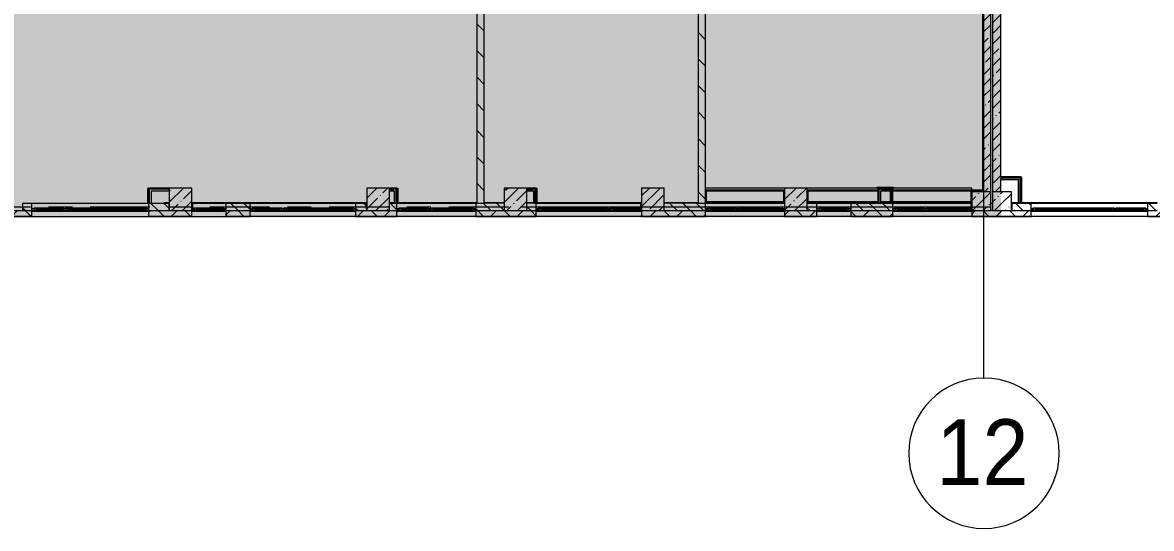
# Model space of a CAD drawing. Header units: millimetres. Extents: x -3238 to 193830, y -8553 to 29000.
# Drawn here: x 71717 to 101717, y -8553 to 4902 of the extents above; entities that cross this region are included whole.
import ezdxf

# ---------------------------------------------------------------- set-up
doc = ezdxf.new("R2010")
doc.units = ezdxf.units.MM
doc.linetypes.add('Осевая', pattern=[3175, 635, -476.25, 1587.5, -476.25])
doc.layers.add('A-DETL-GENF-5', color=7, linetype='Continuous', lineweight=9, true_color=0xc0c0c0, transparency=0.4)
for name, color, linetype, lineweight, true_color in [('A-FLOR-2', 7, 'Continuous', 5, 0xb7b7b7), ('A-FLOR-3', 7, 'Continuous', 5, 0xaaaaaa), ('A-GLAZ-3', 7, 'Continuous', 5, 0x737373), ('A-WALL-4', 7, 'Continuous', 9, 0x737373), ('A-WALL-5', 7, 'Continuous', 5, 0x737373), ('I-WALL-4', 7, 'Continuous', 5, 0xe7e7e7), ('I-WALL-5', 7, 'Continuous', 9, 0xe7e7e7), ('I-WALL-7', 7, 'Continuous', 5, 0x737373), ('S-COLS-2', 7, 'Continuous', 5, 0x737373)]:
    doc.layers.add(name, color=color, linetype=linetype, lineweight=lineweight, true_color=true_color)
for name, color, linetype, lineweight in [('A-GLAZ-2', 7, 'Continuous', 5), ('A-WALL', 7, 'Continuous', 9), ('A-WALL-3', 7, 'Continuous', 5), ('I-WALL-6', 7, 'Continuous', 5), ('S-COLS-3', 7, 'Continuous', 5), ('Оси', 7, 'Continuous', 9), ('Оси-1', 7, 'Continuous', 20), ('Оси-2', 7, 'Осевая', 9)]:
    doc.layers.add(name, color=color, linetype=linetype, lineweight=lineweight)
doc.styles.add('Arial_1', font='arial.ttf', dxfattribs={"width": 0.9, "height": 1750})
pattern_1 = [(45, (-38790, -150), (-285.123, 285.123), []), (45, (-38504.88, -150), (-285.123, 285.123), [504.031, -100.806, 16.764, -84.042])]
pattern_2 = [(45, (58957.15, 0), (-353.5534, 353.5534), []), (135, (58957.15, 0), (-353.5534, -353.5534), [])]
pattern_3 = [(45, (58957.15, 0), (-285.123, 285.123), []), (45, (59242.27, 0), (-285.123, 285.123), [504.031, -100.806, 16.764, -84.042])]
pattern_4 = [(135, (58957.15, 0), (-353.553, -353.553), [])]
pattern_5 = [(135, (58957.15, 0), (-176.7767, -176.7767), [])]
pattern_6 = [(45, (58957.15, 0), (-530.33, 530.33), []), (135, (58957.15, 0), (-530.33, -530.33), [])]

# ---------------------------------------------------------------- blocks, each defined once
blk = doc.blocks.new('BSC_Колонна _Прямоугольная - 600х600-V125-2_3_1_птичка')
at = {"layer": 'S-COLS-3'}
h = blk.add_hatch(dxfattribs=at)
h.set_pattern_fill('FP_138', color=256, style=0, pattern_type=2)
h.set_pattern_definition([(45, (-25860, -200), (-285.123, 285.123), []), (45, (-25574.88, -200), (-285.123, 285.123), [504.031, -100.806, 16.764, -84.042])])
h.paths.add_polyline_path([(-300, -300), (300, -300), (300, 300), (-300, 300)])
at = {"layer": 'S-COLS-2'}
for p, q in [((300, 300), (-300, 300)), ((-300, 300), (-300, -300)), ((300, -300), (300, 300)), ((-300, -300), (300, -300))]:
    blk.add_line(p, q, dxfattribs=at)
blk = doc.blocks.new('BSC_Колонна _Прямоугольная - 600х600-V126-2_3_1_птичка')
at = {"layer": 'S-COLS-3'}
h = blk.add_hatch(dxfattribs=at)
h.set_pattern_fill('FP_139', color=256, style=0, pattern_type=2)
h.set_pattern_definition([(45, (-29509.74, -200), (-285.123, 285.123), []), (45, (-29224.6, -200), (-285.123, 285.123), [504.031, -100.806, 16.764, -84.042])])
h.paths.add_polyline_path([(-300, -300), (300, -300), (300, 300), (-300, 300)])
at = {"layer": 'S-COLS-2'}
for p, q in [((300, 300), (-300, 300)), ((-300, 300), (-300, -300)), ((300, -300), (300, 300)), ((-300, -300), (300, -300))]:
    blk.add_line(p, q, dxfattribs=at)
blk = doc.blocks.new('BSC_Колонна _Прямоугольная - 500х500-V127-2_3_1_птичка')
at = {"layer": 'S-COLS-3'}
h = blk.add_hatch(dxfattribs=at)
h.set_pattern_fill('FP_140', color=256, style=0, pattern_type=2)
h.set_pattern_definition(pattern_1)
h.paths.add_polyline_path([(-67, -250), (-30, -250), (-30, 250), (-250, 250), (-250, -250)])
h = blk.add_hatch(dxfattribs=at)
h.set_pattern_fill('FP_140', color=256, style=0, pattern_type=2)
h.set_pattern_definition(pattern_1)
h.paths.add_polyline_path([(-30, -250), (250, -250), (250, 250), (-30, 250), (-30, 168)])
at = {"layer": 'S-COLS-2'}
for p, q in [((-30, 250), (-250, 250)), ((-250, 250), (-250, -250)), ((-250, -250), (-30, -250))]:
    blk.add_line(p, q, dxfattribs=at)
at = {"layer": 'S-COLS-3'}
for p, q in [((250, 250), (-30, 250)), ((250, -250), (250, 250)), ((-30, -250), (250, -250))]:
    blk.add_line(p, q, dxfattribs=at)
blk = doc.blocks.new('BSC_Колонна _Прямоугольная - 600х600-V156-2_3_1_птичка')
at = {"layer": 'S-COLS-3'}
h = blk.add_hatch(dxfattribs=at)
h.set_pattern_fill('FP_178', color=256, style=0, pattern_type=2)
h.set_pattern_definition([(45, (-33310, -200), (-285.123, 285.123), []), (45, (-33024.88, -200), (-285.123, 285.123), [504.031, -100.806, 16.764, -84.042])])
h.paths.add_polyline_path([(-300, -300), (300, -300), (300, 300), (-300, 300)])
at = {"layer": 'S-COLS-2'}
for p, q in [((300, 300), (-300, 300)), ((-300, 300), (-300, -300)), ((300, -300), (300, 300)), ((-300, -300), (300, -300))]:
    blk.add_line(p, q, dxfattribs=at)
blk = doc.blocks.new('120_Окно_СКБ_2Ст - 120_Окно_СКБ_2Ст 2100х2400 _мал створка справа_-22446225-2_3_1_птичка')
at = {"layer": 'A-GLAZ-3'}
for p, q in [((-1050, -127), (-1050, -57)), ((-1050, -57), (-980, -57)), ((1050, -57), (-1050, -57)), ((-980, -127), (-1050, -127)), ((-1050, -127), (-1000, -127)), ((-980, -127), (-1000, -127)), ((-1000, -127), (-1000, -137)), ((-1000, -137), (170, -137)), ((170, -137), (-1000, -137)), ((-980, -57), (-980, -127)), ((150, -87), (-980, -87)), ((-980, -87), (-980, -127)), ((-930, -137), (-930, -87)), ((-930, -107), (100, -107)), ((100, -117), (-930, -117)), ((100, -137), (100, -87)), ((150, -127), (150, -57)), ((150, -57), (220, -57)), ((150, -127), (150, -87)), ((220, -127), (150, -127)), ((170, -127), (150, -127)), ((170, -127), (200, -127)), ((170, -137), (170, -127)), ((220, -127), (200, -127)), ((200, -127), (200, -137)), ((200, -137), (1000, -137)), ((1000, -137), (200, -137)), ((220, -57), (220, -127)), ((980, -87), (220, -87)), ((220, -87), (220, -127)), ((270, -137), (270, -87)), ((270, -107), (930, -107)), ((930, -117), (270, -117)), ((930, -137), (930, -87)), ((980, -127), (980, -57)), ((980, -57), (1050, -57)), ((980, -127), (980, -87)), ((1050, -127), (980, -127)), ((1000, -127), (980, -127)), ((1000, -127), (1050, -127)), ((1000, -137), (1000, -127)), ((1050, -57), (1050, -127))]:
    blk.add_line(p, q, dxfattribs=at)
blk = doc.blocks.new('120_Окно_СКБ_2Ст - 120_Окно_СКБ_2Ст 3100х2500 _мал_ створка слева-2_-22446420-2_3_1_птичка')
at = {"layer": 'A-GLAZ-2'}
for p, q in [((-1550, -127), (-1550, -57)), ((-1550, -57), (-1480, -57)), ((1550, -57), (-1550, -57)), ((-1480, -127), (-1550, -127)), ((-1550, -127), (-1500, -127)), ((-1480, -127), (-1500, -127)), ((-1500, -127), (-1500, -137)), ((-1500, -137), (-700, -137)), ((-700, -137), (-1500, -137)), ((-1480, -57), (-1480, -127)), ((-720, -87), (-1480, -87)), ((-1480, -87), (-1480, -127)), ((-1430, -137), (-1430, -87)), ((-1430, -107), (-770, -107)), ((-770, -117), (-1430, -117)), ((-770, -137), (-770, -87)), ((-720, -127), (-720, -57)), ((-720, -57), (-650, -57)), ((-720, -127), (-720, -87)), ((-650, -127), (-720, -127)), ((-700, -127), (-720, -127)), ((-700, -127), (-670, -127)), ((-700, -137), (-700, -127)), ((-650, -127), (-670, -127)), ((-670, -127), (-670, -137)), ((-670, -137), (1500, -137)), ((1500, -137), (-670, -137)), ((-650, -57), (-650, -127)), ((1480, -87), (-650, -87)), ((-650, -87), (-650, -127)), ((-600, -137), (-600, -87)), ((-600, -107), (1430, -107)), ((1430, -117), (-600, -117)), ((1430, -137), (1430, -87)), ((1480, -127), (1480, -57)), ((1480, -57), (1550, -57)), ((1480, -127), (1480, -87)), ((1550, -127), (1480, -127)), ((1500, -127), (1480, -127)), ((1500, -127), (1550, -127)), ((1500, -137), (1500, -127)), ((1550, -57), (1550, -127))]:
    blk.add_line(p, q, dxfattribs=at)
blk = doc.blocks.new('120_Окно_СКБ_2Ст - 120_Окно_СКБ_2Ст 2800х2500_створка_-22445922-2_3_1_птичка')
at = {"layer": 'A-GLAZ-3'}
for p, q in [((-1400, -127), (-1400, -57)), ((-1400, -57), (-1330, -57)), ((1400, -57), (-1400, -57)), ((-1330, -127), (-1400, -127)), ((-1400, -127), (-1350, -127)), ((-1330, -127), (-1350, -127)), ((-1350, -127), (-1350, -137)), ((-1350, -137), (520, -137)), ((520, -137), (-1350, -137)), ((-1330, -57), (-1330, -127)), ((500, -87), (-1330, -87)), ((-1330, -87), (-1330, -127)), ((-1280, -137), (-1280, -87)), ((-1280, -107), (450, -107)), ((450, -117), (-1280, -117)), ((450, -137), (450, -87)), ((500, -127), (500, -57)), ((500, -57), (570, -57)), ((500, -127), (500, -87)), ((570, -127), (500, -127)), ((520, -127), (500, -127)), ((520, -127), (550, -127)), ((520, -137), (520, -127)), ((570, -127), (550, -127)), ((550, -127), (550, -137)), ((550, -137), (1350, -137)), ((1350, -137), (550, -137)), ((570, -57), (570, -127)), ((1330, -87), (570, -87)), ((570, -87), (570, -127)), ((620, -137), (620, -87)), ((620, -107), (1280, -107)), ((1280, -117), (620, -117)), ((1280, -137), (1280, -87)), ((1330, -127), (1330, -57)), ((1330, -57), (1400, -57)), ((1330, -127), (1330, -87)), ((1400, -127), (1330, -127)), ((1350, -127), (1330, -127)), ((1350, -127), (1400, -127)), ((1350, -137), (1350, -127)), ((1400, -57), (1400, -127))]:
    blk.add_line(p, q, dxfattribs=at)
blk = doc.blocks.new('120_Окно_СКБ_2Ст - 120_Окно_СКБ_2Ст 3100х2500 _мал_створка слева_ 2-22446355-2_3_1_птичка')
at = {"layer": 'A-GLAZ-3'}
for p, q in [((-1550, -127), (-1550, -57)), ((-1550, -57), (-1480, -57)), ((1550, -57), (-1550, -57)), ((-1480, -127), (-1550, -127)), ((-1550, -127), (-1500, -127)), ((-1480, -127), (-1500, -127)), ((-1500, -127), (-1500, -137)), ((-1500, -137), (670, -137)), ((670, -137), (-1500, -137)), ((-1480, -57), (-1480, -127)), ((650, -87), (-1480, -87)), ((-1480, -87), (-1480, -127)), ((-1430, -137), (-1430, -87)), ((-1430, -107), (600, -107)), ((600, -117), (-1430, -117)), ((600, -137), (600, -87)), ((650, -127), (650, -57)), ((650, -57), (720, -57)), ((650, -127), (650, -87)), ((720, -127), (650, -127)), ((670, -127), (650, -127)), ((670, -127), (700, -127)), ((670, -137), (670, -127)), ((720, -127), (700, -127)), ((700, -127), (700, -137)), ((700, -137), (1500, -137)), ((1500, -137), (700, -137)), ((720, -57), (720, -127)), ((1480, -87), (720, -87)), ((720, -87), (720, -127)), ((770, -137), (770, -87)), ((770, -107), (1430, -107)), ((1430, -117), (770, -117)), ((1430, -137), (1430, -87)), ((1480, -127), (1480, -57)), ((1480, -57), (1550, -57)), ((1480, -127), (1480, -87)), ((1550, -127), (1480, -127)), ((1500, -127), (1480, -127)), ((1500, -127), (1550, -127)), ((1500, -137), (1500, -127)), ((1550, -57), (1550, -127))]:
    blk.add_line(p, q, dxfattribs=at)
blk = doc.blocks.new('BSC_Колонна _Прямоугольная - 500х500-V198-2_3_1_птичка')
at = {"layer": 'S-COLS-3'}
h = blk.add_hatch(dxfattribs=at)
h.set_pattern_fill('FP_210', color=256, style=0, pattern_type=2)
h.set_pattern_definition([(45, (-38240, -150), (-285.123, 285.123), []), (45, (-37954.88, -150), (-285.123, 285.123), [504.031, -100.806, 16.764, -84.042])])
h.paths.add_polyline_path([(-250, -250), (250, -250), (250, 250), (-250, 250), (-250, -85)])
at = {"layer": 'S-COLS-2'}
for p, q in [((250, 250), (-250, 250)), ((-250, 250), (-250, -250)), ((250, -250), (250, 250)), ((-250, -250), (250, -250))]:
    blk.add_line(p, q, dxfattribs=at)
blk = doc.blocks.new('120_Окно_СКБ_2Ст - 120_Окно_СКБ_2Ст 2800х2500 4-24273432-2_3_1_птичка')
at = {"layer": 'A-GLAZ-3'}
for p, q in [((-1400, -127), (-1400, -57)), ((-1400, -57), (-1330, -57)), ((1400, -57), (-1400, -57)), ((-1330, -127), (-1400, -127)), ((-1400, -127), (-1351, -127)), ((-1330, -127), (-1350, -127)), ((-1350, -127), (-1350, -137)), ((-1350, -137), (-550, -137)), ((-550, -137), (-1350, -137)), ((-1330, -57), (-1330, -127)), ((-570, -87), (-1330, -87)), ((-1330, -87), (-1330, -127)), ((-1280, -137), (-1280, -87)), ((-1280, -107), (-620, -107)), ((-620, -117), (-1280, -117)), ((-620, -137), (-620, -87)), ((-570, -127), (-570, -57)), ((-570, -57), (-500, -57)), ((-570, -127), (-570, -87)), ((-500, -127), (-570, -127)), ((-550, -127), (-570, -127)), ((-550, -127), (-520, -127)), ((-550, -137), (-550, -127)), ((-500, -127), (-520, -127)), ((-520, -127), (-520, -137)), ((-520, -137), (1350, -137)), ((1350, -137), (-520, -137)), ((-500, -57), (-500, -127)), ((1330, -87), (-500, -87)), ((-500, -87), (-500, -127)), ((-450, -137), (-450, -87)), ((-450, -107), (1280, -107)), ((1280, -117), (-450, -117)), ((1280, -137), (1280, -87)), ((1330, -127), (1330, -57)), ((1330, -57), (1400, -57)), ((1330, -127), (1330, -87)), ((1400, -127), (1330, -127)), ((1350, -127), (1330, -127)), ((1350, -127), (1400, -127)), ((1350, -137), (1350, -127)), ((1400, -57), (1400, -127))]:
    blk.add_line(p, q, dxfattribs=at)
blk = doc.blocks.new('120_Окно_СКБ_1Ст - 120_Окно_СКБ_1Ст 900х2500_h_-V168-2_3_1_птичка')
at = {"layer": 'A-GLAZ-3'}
for p, q in [((-450, -127), (-450, -57)), ((-450, -57), (-380, -57)), ((450, -57), (-450, -57)), ((-380, -127), (-450, -127)), ((-450, -127), (-400, -127)), ((-380, -127), (-400, -127)), ((-400, -127), (-400, -137)), ((-400, -137), (400, -137)), ((400, -137), (-400, -137)), ((-380, -57), (-380, -127)), ((380, -87), (-380, -87)), ((-380, -87), (-380, -127)), ((-330, -137), (-330, -87)), ((-330, -107), (330, -107)), ((330, -117), (-330, -117)), ((330, -137), (330, -87)), ((380, -127), (380, -57)), ((380, -57), (450, -57)), ((380, -127), (380, -87)), ((450, -127), (380, -127)), ((400, -127), (380, -127)), ((400, -127), (450, -127)), ((400, -137), (400, -127)), ((450, -57), (450, -127))]:
    blk.add_line(p, q, dxfattribs=at)
blk = doc.blocks.new('120_Окно_СКБ_1Ст - 120_Окно_СКБ_1Ст 900х2500_h_-V230-2_3_1_птичка')
at = {"layer": 'A-GLAZ-3'}
for p, q in [((-450, -127), (-450, -57)), ((-450, -57), (-380, -57)), ((450, -57), (-450, -57)), ((-380, -127), (-450, -127)), ((-450, -127), (-400, -127)), ((-380, -127), (-400, -127)), ((-400, -127), (-400, -137)), ((-400, -137), (400, -137)), ((400, -137), (-400, -137)), ((-380, -57), (-380, -127)), ((380, -87), (-380, -87)), ((-380, -87), (-380, -127)), ((-330, -137), (-330, -87)), ((-330, -107), (330, -107)), ((330, -117), (-330, -117)), ((330, -137), (330, -87)), ((380, -127), (380, -57)), ((380, -57), (450, -57)), ((380, -127), (380, -87)), ((450, -127), (380, -127)), ((400, -127), (380, -127)), ((400, -127), (450, -127)), ((400, -137), (400, -127)), ((450, -57), (450, -127))]:
    blk.add_line(p, q, dxfattribs=at)
blk = doc.blocks.new('BSC_Колонна _Прямоугольная - 600х600-V232-2_3_1_птичка')
at = {"layer": 'S-COLS-3'}
h = blk.add_hatch(dxfattribs=at)
h.set_pattern_fill('FP_236', color=256, style=0, pattern_type=2)
h.set_pattern_definition([(45, (-22210, -200), (-285.123, 285.123), []), (45, (-21924.88, -200), (-285.123, 285.123), [504.031, -100.806, 16.764, -84.042])])
h.paths.add_polyline_path([(-300, -300), (300, -300), (300, 300), (-300, 300), (-300, 118)])
at = {"layer": 'S-COLS-2'}
for p, q in [((300, 300), (-300, 300)), ((-300, 300), (-300, -300)), ((300, -300), (300, 300)), ((-300, -300), (300, -300))]:
    blk.add_line(p, q, dxfattribs=at)
blk = doc.blocks.new('Зашивка приборов отопления23 - Зашивка приборов отопления-33321838-2_3_1_птичка')
at = {"layer": 'A-WALL-5'}
for p, q in [((36640, 23400), (34540, 23400)), ((34540, 23079), (36640, 23079)), ((36640, 23079), (34540, 23079)), ((34540, 23004), (36640, 23004))]:
    blk.add_line(p, q, dxfattribs=at)
blk = doc.blocks.new('Зашивка приборов отопления24 - Зашивка приборов отопления-33321996-2_3_1_птичка')
at = {"layer": 'A-WALL-5'}
for p, q in [((36640, 23400), (34760, 23400)), ((34760, 23079), (36640, 23079)), ((36640, 23079), (34760, 23079)), ((34760, 23004), (36640, 23004))]:
    blk.add_line(p, q, dxfattribs=at)
blk = doc.blocks.new('Зашивка приборов отопления25 - Зашивка приборов отопления-33322064-2_3_1_птичка')
at = {"layer": 'A-WALL-5'}
for p, q in [((36640, 23400), (34540, 23400)), ((34540, 23104), (34540, 23079)), ((34540, 23079), (36640, 23079)), ((36640, 23079), (34540, 23079)), ((34540, 23079), (34540, 23004)), ((34540, 23004), (36640, 23004))]:
    blk.add_line(p, q, dxfattribs=at)
blk = doc.blocks.new('Ось сетки - D8-29747960-2_3_1_птичка')
at = {"layer": 'Оси-1'}
for start, end in [(360, 180), (180, 360)]:
    blk.add_arc((0, 0), 4, start, end, dxfattribs=at)

msp = doc.modelspace()

# ---------------------------------------------------------------- hatches: boundary and pattern name
at = {"layer": 'A-DETL-GENF-5'}
msp.add_hatch(color=256, dxfattribs=at).paths.add_polyline_path([(94364, -280), (97717.2, -280), (97717.2, 23777.7), (92817.2, 23777.7), (92817.2, 27350), (62809.2, 27350), (62809.2, 15358), (58689.2, 15358), (58689.2, -280), (92282, -280)])
at = {"layer": 'A-WALL-3'}
h = msp.add_hatch(dxfattribs=at)
h.set_pattern_fill('FP_161', color=256, style=0, pattern_type=2)
h.set_pattern_definition(pattern_5)
h.paths.add_polyline_path([(75105.8, -100), (75617.2, -100), (75617.2, 100), (75067.2, 100), (75067.2, -100)])
h.paths.add_polyline_path([(71717.2, -100), (71967.2, -100), (71967.2, 100), (71717.2, 100)])
h = msp.add_hatch(dxfattribs=at)
h.set_pattern_fill('FP_161', color=256, style=0, pattern_type=2)
h.set_pattern_definition(pattern_5)
h.paths.add_polyline_path([(80831.2, -100), (80857.2, -100), (80857.2, 100), (80567.2, 100), (80567.2, -100)])
h.paths.add_polyline_path([(77187.8, -100), (77767.2, -100), (77767.2, 100), (77117.2, 100), (77117.2, -100)])
h = msp.add_hatch(dxfattribs=at)
h.set_pattern_fill('FP_161', color=256, style=0, pattern_type=2)
h.set_pattern_definition(pattern_5)
h.paths.add_polyline_path([(83767.2, -100), (84517.2, -100), (84517.2, 100), (83767.2, 100)])
h.paths.add_polyline_path([(81467.2, -100), (81667.2, -100), (81667.2, 100), (81467.2, 100)])
h = msp.add_hatch(dxfattribs=at)
h.set_pattern_fill('FP_161', color=256, style=0, pattern_type=2)
h.set_pattern_definition(pattern_5)
h.paths.add_polyline_path([(85366.9, -100), (85366.9, 100), (85117.2, 100), (85117.2, -100)])
h = msp.add_hatch(dxfattribs=at)
h.set_pattern_fill('FP_161', color=256, style=0, pattern_type=2)
h.set_pattern_definition(pattern_5)
h.paths.add_polyline_path([(89867.2, -100), (89867.2, 100), (88766.9, 100), (88766.9, -100), (89679.6, -100)])
h = msp.add_hatch(dxfattribs=at)
h.set_pattern_fill('FP_161', color=256, style=0, pattern_type=2)
h.set_pattern_definition(pattern_5)
h.paths.add_polyline_path([(93727.2, -100), (94847.2, -100), (94847.2, 100), (93727.2, 100)])
h.paths.add_polyline_path([(92827.2, -100), (92827.2, 100), (92567.2, 100), (92567.2, -100)])
h = msp.add_hatch(dxfattribs=at)
h.set_pattern_fill('FP_161', color=256, style=0, pattern_type=2)
h.set_pattern_definition(pattern_5)
h.paths.add_polyline_path([(101617.2, -100), (101867.2, -100), (101867.2, 100), (101617.2, 100)])
h.paths.add_polyline_path([(98517.2, -100), (98517.2, 100), (98007.2, 100), (98007.2, -100)])
h = msp.add_hatch(dxfattribs=at)
h.set_pattern_fill('FP_151', color=256, style=0, pattern_type=2)
h.set_pattern_definition(pattern_2)
h.paths.add_polyline_path([(97717.2, -250), (97717.2, -100), (96947.2, -100), (96947.2, -250), (97711, -250)])
h.paths.add_polyline_path([(89159.1, -250), (89867.2, -250), (89867.2, -100), (88166.9, -100), (88166.9, -250)])
h.paths.add_polyline_path([(91967.2, -250), (92827.2, -250), (92827.2, -100), (91967.2, -100)])
h.paths.add_polyline_path([(93727.2, -250), (94847.2, -250), (94847.2, -100), (93727.2, -100)])
h.paths.add_polyline_path([(80567.2, -250), (81667.2, -250), (81667.2, -100), (80567.2, -100)])
h.paths.add_polyline_path([(77708.3, -250), (77767.2, -250), (77767.2, -100), (77117.2, -100), (77117.2, -250), (77187.8, -250)])
h.paths.add_polyline_path([(83767.2, -250), (85366.9, -250), (85366.9, -100), (83767.2, -100)])
h.paths.add_polyline_path([(75626.3, -250), (76217.2, -250), (76217.2, -100), (75067.2, -100), (75067.2, -250), (75105.8, -250)])
h.paths.add_polyline_path([(62687.2, -250), (62687.2, -100), (58697.2, -100), (58697.2, -250), (62614, -250)])
h.paths.add_polyline_path([(71967.2, -250), (71967.2, -100), (70617.2, -100), (70617.2, -250), (71462.4, -250)])
h.paths.add_polyline_path([(67298.4, -250), (67517.2, -250), (67517.2, -100), (63587.2, -100), (63587.2, -250), (66257.5, -250)])
h = msp.add_hatch(dxfattribs=at)
h.set_pattern_fill('FP_151', color=256, style=0, pattern_type=2)
h.set_pattern_definition(pattern_2)
h.paths.add_polyline_path([(129617.2, -250), (129617.2, -100), (126017.2, -100), (126017.2, -250), (127675.4, -250)])
h.paths.add_polyline_path([(134657.2, -250), (134657.2, -100), (130517.2, -100), (130517.2, -250), (134441.8, -250)])
h.paths.add_polyline_path([(120388.5, -250), (121017.2, -250), (121017.2, -100), (119867.2, -100), (119867.2, -250)])
h.paths.add_polyline_path([(116117.2, -250), (116117.2, -100), (115367.2, -100), (115367.2, -250), (115867.2, -250)])
h.paths.add_polyline_path([(124117.2, -250), (125117.2, -250), (125117.2, -100), (124117.2, -100)])
h.paths.add_polyline_path([(117265.6, -250), (117767.2, -250), (117767.2, -100), (117017.2, -100), (117017.2, -250)])
h.paths.add_polyline_path([(106367.2, -250), (107767.2, -250), (107767.2, -100), (106367.2, -100)])
h.paths.add_polyline_path([(103893.5, -250), (104267.2, -250), (104267.2, -100), (103893.5, -100)])
h.paths.add_polyline_path([(112060.7, -250), (112267.2, -250), (112267.2, -100), (110867.2, -100), (110867.2, -250), (111019.7, -250)])
h.paths.add_polyline_path([(102993.5, -250), (102993.5, -100), (101617.2, -100), (101617.2, -250), (102691.8, -250)])
h.paths.add_polyline_path([(97717.2, -250), (98517.2, -250), (98517.2, -100), (97717.2, -100), (97717.2, -176.4)])
at = {"layer": 'I-WALL-4'}
for points in [[(75617.2, 425), (75617.2, 475), (75142.2, 475), (75142.2, 425)], [(81592.2, 425), (81592.2, 475), (81467.2, 475), (81467.2, 425)], [(81592.2, 100), (81642.2, 100), (81642.2, 475), (81592.2, 475), (81592.2, 317.6)], [(85292.2, 425), (85292.2, 475), (85117.2, 475), (85117.2, 425)], [(85292.2, 100), (85342.2, 100), (85342.2, 475), (85292.2, 475), (85292.2, 317.6)], [(94472.2, 100), (94522.2, 100), (94522.2, 475), (94472.2, 475), (94472.2, 317.6)], [(94772.2, 425), (94822.2, 425), (94822.2, 475), (94522.2, 475), (94522.2, 425)], [(94822.2, 100), (94822.2, 425), (94772.2, 425), (94772.2, 100)]]:
    msp.add_hatch(color=256, dxfattribs=at).paths.add_polyline_path(points)
at = {"layer": 'I-WALL-5'}
for points in [[(98172.2, 725), (98222.2, 725), (98222.2, 775), (97717.2, 775), (97717.2, 725)], [(98222.2, 100), (98222.2, 725), (98172.2, 725), (98172.2, 100)], [(75142.2, 100), (75142.2, 475), (75092.2, 475), (75092.2, 100), (75105.8, 100)]]:
    msp.add_hatch(color=256, dxfattribs=at).paths.add_polyline_path(points)
at = {"layer": 'I-WALL-6'}
h = msp.add_hatch(dxfattribs=at)
h.set_pattern_fill('FP_162', color=256, style=0, pattern_type=2)
h.set_pattern_definition(pattern_4)
h.paths.add_polyline_path([(83954.2, 100), (83987.2, 100), (83987.2, 7700), (83787.2, 7700), (83787.2, 100)])
h = msp.add_hatch(dxfattribs=at)
h.set_pattern_fill('FP_162', color=256, style=0, pattern_type=2)
h.set_pattern_definition(pattern_4)
h.paths.add_polyline_path([(89867.2, 100), (89867.2, 7700), (89667.2, 7700), (89667.2, 100), (89679.6, 100)])
h = msp.add_hatch(dxfattribs=at)
h.set_pattern_fill('FP_159', color=256, style=0, pattern_type=2)
h.set_pattern_definition(pattern_3)
h.paths.add_polyline_path([(97227.2, 400), (97447.2, 400), (97447.2, 7400), (97227.2, 7400), (97227.2, 909.3)])
h = msp.add_hatch(dxfattribs=at)
h.set_pattern_fill('FP_159', color=256, style=0, pattern_type=2)
h.set_pattern_definition(pattern_3)
h.paths.add_polyline_path([(97497.2, 410), (97717.2, 410), (97717.2, 7380), (97497.2, 7380), (97497.2, 800.1)])
h = msp.add_hatch(dxfattribs=at)
h.set_pattern_fill('FP_255', color=256, style=0, pattern_type=2)
h.set_pattern_definition(pattern_6)
h.paths.add_polyline_path([(98234.7, 787.5), (98247.2, 787.5), (98247.2, 800), (97717.2, 800), (97717.2, 787.5)])
h = msp.add_hatch(dxfattribs=at)
h.set_pattern_fill('FP_255', color=256, style=0, pattern_type=2)
h.set_pattern_definition(pattern_6)
h.paths.add_polyline_path([(98222.2, 775), (98234.7, 775), (98234.7, 787.5), (97717.2, 787.5), (97717.2, 775)])
h = msp.add_hatch(dxfattribs=at)
h.set_pattern_fill('FP_255', color=256, style=0, pattern_type=2)
h.set_pattern_definition(pattern_6)
h.paths.add_polyline_path([(75067.2, 100), (75079.7, 100), (75079.7, 500), (75067.2, 500), (75067.2, 317.6)])
h = msp.add_hatch(dxfattribs=at)
h.set_pattern_fill('FP_255', color=256, style=0, pattern_type=2)
h.set_pattern_definition(pattern_6)
h.paths.add_polyline_path([(75617.2, 487.5), (75617.2, 500), (75079.7, 500), (75079.7, 487.5), (75142.2, 487.5)])
h = msp.add_hatch(dxfattribs=at)
h.set_pattern_fill('FP_255', color=256, style=0, pattern_type=2)
h.set_pattern_definition(pattern_6)
h.paths.add_polyline_path([(75079.7, 100), (75092.2, 100), (75092.2, 487.5), (75079.7, 487.5), (75079.7, 317.6)])
h = msp.add_hatch(dxfattribs=at)
h.set_pattern_fill('FP_255', color=256, style=0, pattern_type=2)
h.set_pattern_definition(pattern_6)
h.paths.add_polyline_path([(75617.2, 475), (75617.2, 487.5), (75092.2, 487.5), (75092.2, 475), (75142.2, 475)])
h = msp.add_hatch(dxfattribs=at)
h.set_pattern_fill('FP_255', color=256, style=0, pattern_type=2)
h.set_pattern_definition(pattern_6)
h.paths.add_polyline_path([(81642.2, 100), (81654.7, 100), (81654.7, 487.5), (81642.2, 487.5), (81642.2, 317.6)])
h = msp.add_hatch(dxfattribs=at)
h.set_pattern_fill('FP_255', color=256, style=0, pattern_type=2)
h.set_pattern_definition(pattern_6)
h.paths.add_polyline_path([(81654.7, 100), (81667.2, 100), (81667.2, 500), (81654.7, 500), (81654.7, 317.6)])
h = msp.add_hatch(dxfattribs=at)
h.set_pattern_fill('FP_255', color=256, style=0, pattern_type=2)
h.set_pattern_definition(pattern_6)
h.paths.add_polyline_path([(85342.2, 100), (85354.7, 100), (85354.7, 487.5), (85342.2, 487.5), (85342.2, 317.6)])
h = msp.add_hatch(dxfattribs=at)
h.set_pattern_fill('FP_255', color=256, style=0, pattern_type=2)
h.set_pattern_definition(pattern_6)
h.paths.add_polyline_path([(85354.7, 100), (85367.2, 100), (85367.2, 500), (85354.7, 500), (85354.7, 317.6)])
h = msp.add_hatch(dxfattribs=at)
h.set_pattern_fill('FP_255', color=256, style=0, pattern_type=2)
h.set_pattern_definition(pattern_6)
h.paths.add_polyline_path([(94447.2, 100), (94459.7, 100), (94459.7, 500), (94447.2, 500), (94447.2, 317.6)])
h = msp.add_hatch(dxfattribs=at)
h.set_pattern_fill('FP_255', color=256, style=0, pattern_type=2)
h.set_pattern_definition(pattern_6)
h.paths.add_polyline_path([(94459.7, 487.5), (94847.2, 487.5), (94847.2, 500), (94459.7, 500)])
h = msp.add_hatch(dxfattribs=at)
h.set_pattern_fill('FP_255', color=256, style=0, pattern_type=2)
h.set_pattern_definition(pattern_6)
h.paths.add_polyline_path([(94822.2, 475), (94834.7, 475), (94834.7, 487.5), (94472.2, 487.5), (94472.2, 475), (94522.2, 475)])
h = msp.add_hatch(dxfattribs=at)
h.set_pattern_fill('FP_255', color=256, style=0, pattern_type=2)
h.set_pattern_definition(pattern_6)
h.paths.add_polyline_path([(94834.7, 100), (94834.7, 475), (94822.2, 475), (94822.2, 100)])
h = msp.add_hatch(dxfattribs=at)
h.set_pattern_fill('FP_255', color=256, style=0, pattern_type=2)
h.set_pattern_definition(pattern_6)
h.paths.add_polyline_path([(94834.7, 100), (94847.2, 100), (94847.2, 487.5), (94834.7, 487.5), (94834.7, 317.6)])
at = {"layer": 'S-COLS-3'}
h = msp.add_hatch(dxfattribs=at)
h.set_pattern_fill('FP_159', color=256, style=0, pattern_type=2)
h.set_pattern_definition(pattern_3)
h.paths.add_polyline_path([(76217.2, -100), (76217.2, 500), (75617.2, 500), (75617.2, -100), (75626.3, -100)])

# ---------------------------------------------------------------- linework, layer by layer
at = {"layer": 'A-FLOR-2'}
for p, q in [((75047.2, 100), (75047.2, 500)), ((75047.2, 500), (75067.2, 500)), ((81667.2, 500), (81687.2, 500)), ((81687.2, 500), (81687.2, 120)), ((85367.2, 500), (85387.2, 500)), ((85387.2, 500), (85387.2, 120)), ((89887.2, 445), (89887.2, 140)), ((91947.2, 445), (89887.2, 445)), ((91947.2, 140), (91947.2, 445)), ((94447.2, 445), (92587.2, 445)), ((92587.2, 445), (92587.2, 140)), ((94426.2, 500), (94426.2, 520)), ((94426.2, 520), (94866.2, 520)), ((97207.2, 445), (94847.2, 445)), ((94866.2, 520), (94866.2, 500)), ((96927.2, 140), (96927.2, 420)), ((96927.2, 420), (97207.2, 420)), ((97207.2, 420), (97207.2, 445)), ((89887.2, 140), (91947.2, 140)), ((92587.2, 140), (94447.2, 140)), ((94522.2, 140), (94772.2, 140)), ((94847.2, 140), (96927.2, 140)), ((96927.2, 100), (96947.2, 100)), ((97447.2, 100), (97497.2, 100))]:
    msp.add_line(p, q, dxfattribs=at)
at = {"layer": 'A-FLOR-3'}
for p, q in [((98247.2, 800), (98267.2, 800)), ((98267.2, 800), (98267.2, 120)), ((97997.2, 100), (98007.2, 100))]:
    msp.add_line(p, q, dxfattribs=at)
at = {"layer": 'A-WALL'}
for p, q in [((97717.2, 787.5), (98234.7, 787.5)), ((97717.2, 775), (98222.2, 775)), ((98222.2, 775), (98222.2, 100)), ((98234.7, 787.5), (98234.7, 100)), ((96947.2, -250), (98517.2, -250)), ((97717.2, -253), (98517.2, -253)), ((98007.2, -100), (98517.2, -100)), ((101617.2, -100), (101867.2, -100)), ((101617.2, -250), (102993.5, -250)), ((101617.2, -253), (102993.5, -253))]:
    msp.add_line(p, q, dxfattribs=at)
at = {"layer": 'A-WALL-3'}
for p, q in [((98007.2, 100), (98007.2, -100)), ((98007.2, 100), (101867.2, 100)), ((98517.2, -258), (98517.2, 100)), ((101617.2, 100), (101617.2, -258)), ((117017.2, -258), (97717.2, -258)), ((97997.2, -100), (98007.2, -100))]:
    msp.add_line(p, q, dxfattribs=at)
at = {"layer": 'A-WALL-4'}
for p, q in [((97717.2, 800), (97717.2, 725)), ((75079.7, 100), (75079.7, 487.5)), ((75617.2, 487.5), (75079.7, 487.5)), ((75092.2, 100), (75092.2, 475)), ((75617.2, 475), (75092.2, 475)), ((81654.7, 487.5), (81467.2, 487.5)), ((81642.2, 475), (81467.2, 475)), ((81642.2, 100), (81642.2, 475)), ((81654.7, 100), (81654.7, 487.5)), ((85354.7, 487.5), (85117.2, 487.5)), ((85342.2, 475), (85117.2, 475)), ((85342.2, 100), (85342.2, 475)), ((85354.7, 100), (85354.7, 487.5)), ((94459.7, 487.5), (94459.7, 100)), ((94834.7, 487.5), (94459.7, 487.5)), ((94472.2, 475), (94472.2, 100)), ((94822.2, 475), (94472.2, 475)), ((94822.2, 100), (94822.2, 475)), ((94834.7, 100), (94834.7, 487.5)), ((83787.2, 100), (83987.2, 100)), ((89667.2, 100), (89867.2, 100)), ((70617.2, -250), (71967.2, -250)), ((70617.2, -253), (71967.2, -253)), ((71717.2, -100), (71967.2, -100)), ((75067.2, -100), (75617.2, -100)), ((75067.2, -250), (76217.2, -250)), ((75067.2, -253), (76217.2, -253)), ((77117.2, -100), (77767.2, -100)), ((77117.2, -250), (77767.2, -250)), ((77117.2, -253), (77767.2, -253)), ((80567.2, -100), (80857.2, -100)), ((80567.2, -250), (81667.2, -250)), ((80567.2, -253), (81667.2, -253)), ((81467.2, -100), (81667.2, -100)), ((83767.2, -100), (84517.2, -100)), ((83767.2, -250), (85366.9, -250)), ((83767.2, -253), (85366.9, -253)), ((85117.2, -100), (85366.9, -100)), ((88166.9, -250), (89867.2, -250)), ((88166.9, -253), (89867.2, -253)), ((88766.9, -100), (89867.2, -100)), ((91967.2, -250), (92827.2, -250)), ((91967.2, -253), (92827.2, -253)), ((92567.2, -100), (92827.2, -100)), ((93727.2, -100), (94847.2, -100)), ((93727.2, -250), (94847.2, -250)), ((93727.2, -253), (94847.2, -253)), ((96947.2, -253), (97711.7, -253))]:
    msp.add_line(p, q, dxfattribs=at)
at = {"layer": 'A-WALL-5'}
for p, q in [((71717.2, 100), (71717.2, -100)), ((71717.2, 100), (75617.2, 100)), ((71967.2, -258), (71967.2, 100)), ((75067.2, 100), (75067.2, -258)), ((75617.2, -100), (75617.2, 100)), ((76237.2, 100), (76237.2, -100)), ((76237.2, 100), (80857.2, 100)), ((77117.2, 100), (77117.2, -258)), ((77767.2, -258), (77767.2, 100)), ((80567.2, 100), (80567.2, -258)), ((80857.2, -100), (80857.2, 100)), ((81467.2, 100), (83787.2, 100)), ((81667.2, -258), (81667.2, 100)), ((83767.2, 100), (83767.2, -258)), ((84517.2, 100), (83987.2, 100)), ((85292.2, 100), (85117.2, 100)), ((85366.9, -258), (85366.9, 100)), ((85367.2, 100), (88146.9, 100)), ((88146.9, -100), (88146.9, 100)), ((89667.2, 100), (88766.9, 100)), ((89867.2, -258), (89867.2, 100)), ((89867.2, 100), (91967.2, 100)), ((92567.2, 100), (96927.2, 100)), ((92827.2, -258), (92827.2, 100)), ((93727.2, 100), (93727.2, -258)), ((94847.2, -258), (94847.2, 100)), ((58694.9, -258), (77117.2, -258)), ((71117.2, -100), (76217.2, -100)), ((76217.2, -258), (76217.2, -100)), ((80567.2, -258), (77117.2, -258)), ((77767.2, -100), (80867.2, -100)), ((97712.7, -258), (80567.2, -258)), ((88166.9, -100), (88166.9, -258)), ((91967.2, -100), (91967.2, -258)), ((92827.2, -100), (96947.2, -100)), ((96947.2, -100), (96947.2, -258)), ((97497.2, -100), (97447.2, -100))]:
    msp.add_line(p, q, dxfattribs=at)
at = {"layer": 'I-WALL-6'}
for p, q in [((98247.2, 800), (97717.2, 800)), ((97717.2, 725), (98172.2, 725)), ((98172.2, 725), (98172.2, 100)), ((98247.2, 100), (98247.2, 800)), ((98007.2, 120), (98172.2, 120)), ((98007.2, 120), (98007.2, 100)), ((98246.8, 120), (101867.2, 120)), ((101617.2, -100), (98517.2, -100))]:
    msp.add_line(p, q, dxfattribs=at)
at = {"layer": 'I-WALL-7'}
for p, q in [((89867.2, 100), (89867.2, 7900)), ((83787.2, 7700), (83787.2, 100)), ((89667.2, 7700), (89667.2, 100)), ((97447.2, 400), (97447.2, 7400)), ((97497.2, 7380), (97497.2, 410)), ((97717.2, 800), (97717.2, 7380)), ((83987.2, 100), (83987.2, 7100)), ((97227.2, 5270), (97227.2, 400)), ((97717.2, 410), (97717.2, 725)), ((75067.2, 500), (75067.2, 100)), ((75617.2, 500), (75067.2, 500)), ((75142.2, 100), (75142.2, 425)), ((75142.2, 425), (75617.2, 425)), ((75617.2, 425), (75617.2, 500)), ((81667.2, 500), (81467.2, 500)), ((81467.2, 425), (81592.2, 425)), ((81592.2, 425), (81592.2, 100)), ((81667.2, 100), (81667.2, 500)), ((85367.2, 500), (85117.2, 500)), ((85117.2, 425), (85292.2, 425)), ((85292.2, 425), (85292.2, 100)), ((85367.2, 100), (85367.2, 500)), ((94447.2, 500), (94447.2, 100)), ((94847.2, 500), (94447.2, 500)), ((94522.2, 100), (94522.2, 425)), ((94522.2, 425), (94772.2, 425)), ((94772.2, 425), (94772.2, 100)), ((94847.2, 100), (94847.2, 500)), ((97497.2, 410), (97717.2, 410)), ((75467.2, 120), (75617.2, 120)), ((75467.2, 120), (75467.2, 100)), ((76217.2, 120), (80867.2, 120)), ((81467.2, 120), (81592.2, 120)), ((81666.5, 120), (83787.7, 120)), ((83987.2, 120), (84517.2, 120)), ((85117.2, 120), (85292.2, 120)), ((85292.2, 100), (85367.2, 100)), ((85366.5, 120), (88166.9, 120)), ((88766.9, 120), (89667.2, 120)), ((89867.2, 120), (91967.2, 120)), ((92567.2, 120), (94447.8, 120)), ((94522.2, 120), (94772.2, 120)), ((94846.4, 120), (96927.2, 120)), ((96927.2, -100), (96927.2, 120)), ((77117.2, -100), (76217.2, -100)), ((83767.2, -100), (81667.2, -100)), ((88166.9, -100), (85366.9, -100)), ((91967.2, -100), (89867.2, -100))]:
    msp.add_line(p, q, dxfattribs=at)
at = {"layer": 'S-COLS-2'}
for p, q in [((76217.2, 500), (75617.2, 500)), ((75617.2, 500), (75617.2, -100)), ((76217.2, -100), (76217.2, 500)), ((75617.2, -100), (76217.2, -100))]:
    msp.add_line(p, q, dxfattribs=at)
at = {"layer": 'Оси'}
for p, q in [((97267.2, -4552.8), (97267.2, 7947.2)), ((84947.2, 0), (97447.2, 0))]:
    msp.add_line(p, q, dxfattribs=at)
at = {"layer": 'Оси-2'}
msp.add_line((69229.6, 0), (84947.2, 0), dxfattribs=at)

# ---------------------------------------------------------------- block references
at = {"layer": 'A-GLAZ-2', "rotation": 180}
msp.add_blockref('120_Окно_СКБ_2Ст - 120_Окно_СКБ_2Ст 3100х2500 _мал_ створка слева-2_-22446420-2_3_1_птичка', (100067.2, -175), dxfattribs=at)
at = {"layer": 'A-GLAZ-3', "rotation": 180}
for name, p in [('120_Окно_СКБ_2Ст - 120_Окно_СКБ_2Ст 3100х2500 _мал_створка слева_ 2-22446355-2_3_1_птичка', (73517.2, -175)), ('120_Окно_СКБ_1Ст - 120_Окно_СКБ_1Ст 900х2500_h_-V168-2_3_1_птичка', (76667.2, -175)), ('120_Окно_СКБ_2Ст - 120_Окно_СКБ_2Ст 2800х2500_створка_-22445922-2_3_1_птичка', (79167.2, -175)), ('120_Окно_СКБ_2Ст - 120_Окно_СКБ_2Ст 2100х2400 _мал створка справа_-22446225-2_3_1_птичка', (82717.2, -175)), ('120_Окно_СКБ_2Ст - 120_Окно_СКБ_2Ст 2800х2500 4-24273432-2_3_1_птичка', (86766.9, -175)), ('120_Окно_СКБ_2Ст - 120_Окно_СКБ_2Ст 2100х2400 _мал створка справа_-22446225-2_3_1_птичка', (90917.2, -175)), ('120_Окно_СКБ_1Ст - 120_Окно_СКБ_1Ст 900х2500_h_-V230-2_3_1_птичка', (93277.2, -175)), ('120_Окно_СКБ_2Ст - 120_Окно_СКБ_2Ст 2100х2400 _мал створка справа_-22446225-2_3_1_птичка', (95897.2, -175))]:
    msp.add_blockref(name, p, dxfattribs=at)
at = {"layer": 'A-WALL-5', "rotation": 180}
for name, p in [('Зашивка приборов отопления23 - Зашивка приборов отопления-33321838-2_3_1_птичка', (126507.2, 23504)), ('Зашивка приборов отопления24 - Зашивка приборов отопления-33321996-2_3_1_птичка', (129207.2, 23504)), ('Зашивка приборов отопления25 - Зашивка приборов отопления-33322064-2_3_1_птичка', (131487.2, 23504))]:
    msp.add_blockref(name, p, dxfattribs=at)
at = {"layer": 'S-COLS-2'}
for name, p in [('BSC_Колонна _Прямоугольная - 600х600-V232-2_3_1_птичка', (81167.2, 200)), ('BSC_Колонна _Прямоугольная - 600х600-V125-2_3_1_птичка', (84817.2, 200)), ('BSC_Колонна _Прямоугольная - 600х600-V126-2_3_1_птичка', (88466.9, 200)), ('BSC_Колонна _Прямоугольная - 600х600-V156-2_3_1_птичка', (92267.2, 200)), ('BSC_Колонна _Прямоугольная - 500х500-V198-2_3_1_птичка', (97197.2, 150))]:
    msp.add_blockref(name, p, dxfattribs=at)
at = {"layer": 'S-COLS-3'}
msp.add_blockref('BSC_Колонна _Прямоугольная - 500х500-V127-2_3_1_птичка', (97747.2, 150), dxfattribs=at)
at = {"layer": 'Оси-1', "xscale": 499.9999999999995, "yscale": 499.9999999999995, "zscale": 499.9999999999995}
msp.add_blockref('Ось сетки - D8-29747960-2_3_1_птичка', (97267.2, -6552.8), dxfattribs=at)

# ---------------------------------------------------------------- texts
at = {"layer": 'Оси', "insert": (96004.1, -5649.6), "char_height": 1750, "width": 3030.379, "attachment_point": 1, "style": 'Arial_1'}
msp.add_mtext('12', dxfattribs=at)

doc.saveas('drawing.dxf')
